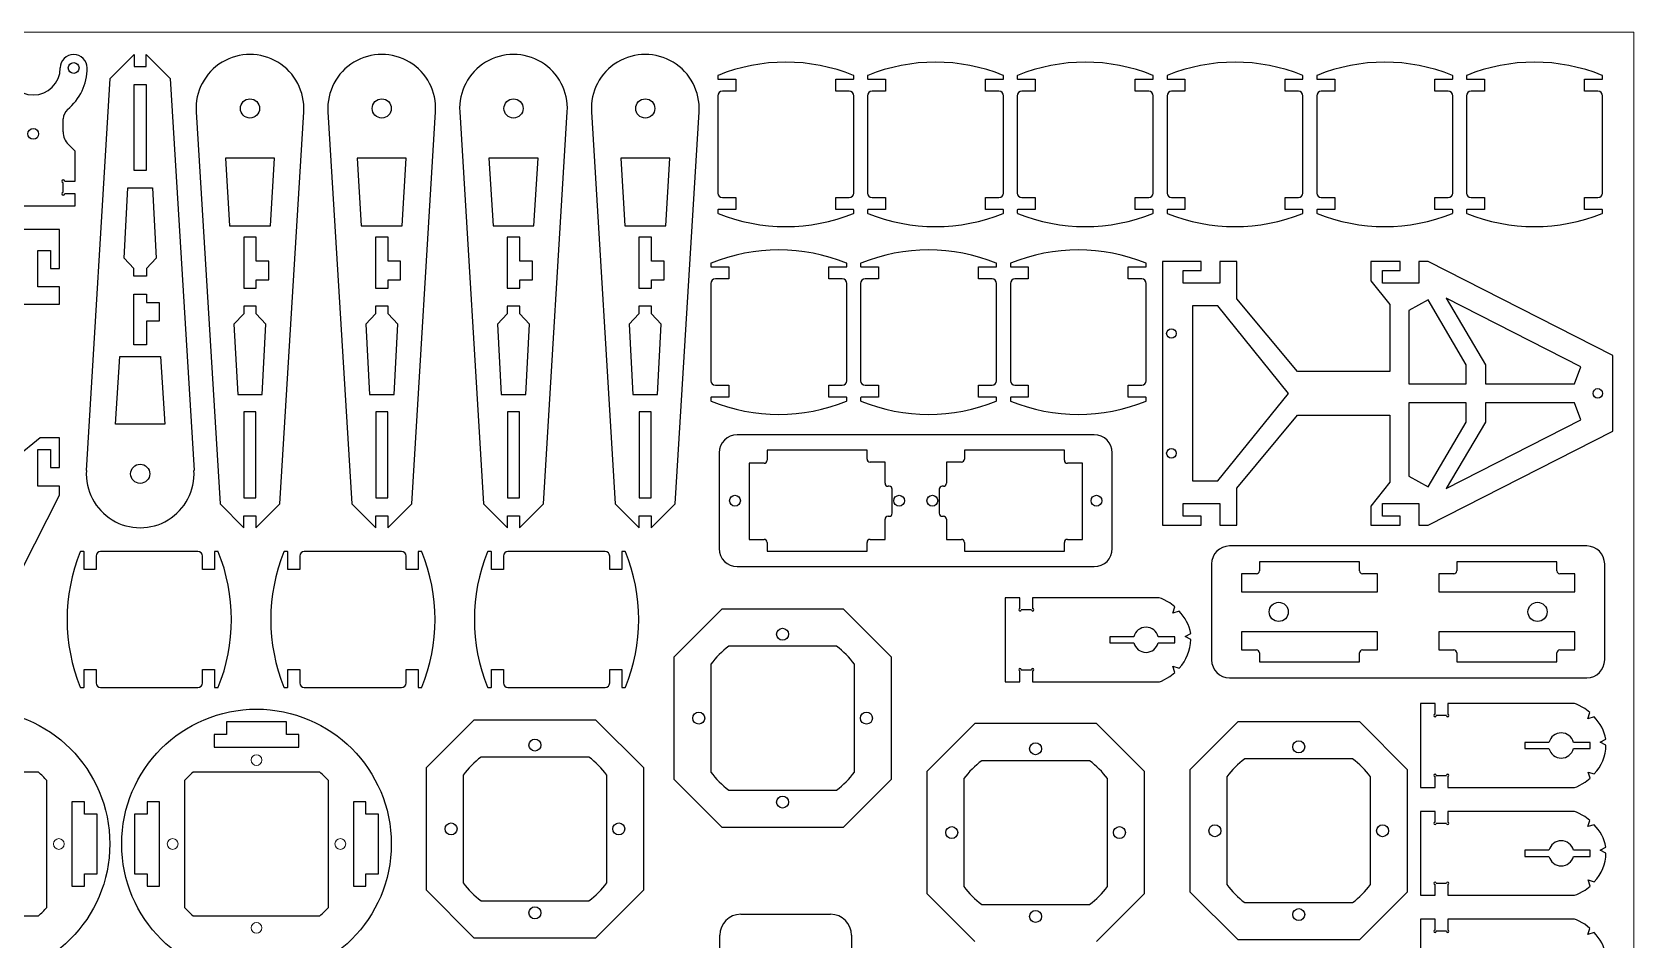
# Model space of a CAD drawing. Header units: millimetres. Extents: x 1579 to 2079, y 30 to 430.
# Drawn here: x 1811.5 to 2079, y 278.8 to 430.3 of the extents above; entities that cross this region are included whole.
import ezdxf

# ---------------------------------------------------------------- set-up
doc = ezdxf.new("R2010")
doc.units = ezdxf.units.MM
doc.layers.get('0').update_dxf_attribs({"lineweight": 18})

msp = doc.modelspace()

# ---------------------------------------------------------------- linework, layer by layer
for q in [(1578.98, 430.33), (2078.98, 30.33)]:
    msp.add_line((2078.98, 430.33), q)
at = {"color": 7, "linetype": 'Continuous', "lineweight": 25}
for p, q in [((1824.58, 422.6), (1828.58, 426.6)), ((1828.58, 426.6), (1828.58, 424.6)), ((1830.58, 426.6), (1834.58, 422.6)), ((1830.58, 424.6), (1830.58, 426.6)), ((1820.6, 357.14), (1824.58, 422.6)), ((1828.58, 424.6), (1830.58, 424.6)), ((1834.58, 422.6), (1838.57, 357.14)), ((1926.02, 423.02), (1926.02, 422.52)), ((1948.72, 422.52), (1948.72, 423.02)), ((1951.02, 423.02), (1951.02, 422.52)), ((1973.72, 422.52), (1973.72, 423.02)), ((1976.02, 423.02), (1976.02, 422.52)), ((1998.72, 422.52), (1998.72, 423.02)), ((2001.02, 423.02), (2001.02, 422.52)), ((2023.72, 422.52), (2023.72, 423.02)), ((2026.02, 423.02), (2026.02, 422.52)), ((2048.72, 422.52), (2048.72, 423.02)), ((2051.02, 423.02), (2051.02, 422.52)), ((2073.72, 422.52), (2073.72, 423.02)), ((1828.58, 407.22), (1828.58, 421.6)), ((1828.58, 421.6), (1830.58, 421.6)), ((1830.58, 421.6), (1830.58, 407.22)), ((1926.09, 422.45), (1929.02, 422.45)), ((1929.02, 420.45), (1926.78, 420.45)), ((1929.02, 422.45), (1929.02, 420.45)), ((1945.72, 422.45), (1948.65, 422.45)), ((1945.72, 420.45), (1945.72, 422.45)), ((1947.96, 420.45), (1945.72, 420.45)), ((1951.09, 422.45), (1954.02, 422.45)), ((1954.02, 420.45), (1951.78, 420.45)), ((1954.02, 422.45), (1954.02, 420.45)), ((1970.72, 422.45), (1973.65, 422.45)), ((1970.72, 420.45), (1970.72, 422.45)), ((1972.96, 420.45), (1970.72, 420.45)), ((1976.09, 422.45), (1979.02, 422.45)), ((1979.02, 420.45), (1976.78, 420.45)), ((1979.02, 422.45), (1979.02, 420.45)), ((1995.72, 422.45), (1998.65, 422.45)), ((1995.72, 420.45), (1995.72, 422.45)), ((1997.96, 420.45), (1995.72, 420.45)), ((2001.09, 422.45), (2004.02, 422.45)), ((2004.02, 420.45), (2001.78, 420.45)), ((2004.02, 422.45), (2004.02, 420.45)), ((2020.72, 422.45), (2023.65, 422.45)), ((2020.72, 420.45), (2020.72, 422.45)), ((2022.96, 420.45), (2020.72, 420.45)), ((2026.09, 422.45), (2029.02, 422.45)), ((2029.02, 420.45), (2026.78, 420.45)), ((2029.02, 422.45), (2029.02, 420.45)), ((2045.72, 422.45), (2048.65, 422.45)), ((2045.72, 420.45), (2045.72, 422.45)), ((2047.96, 420.45), (2045.72, 420.45)), ((2051.09, 422.45), (2054.02, 422.45)), ((2054.02, 420.45), (2051.78, 420.45)), ((2054.02, 422.45), (2054.02, 420.45)), ((2070.72, 422.45), (2073.65, 422.45)), ((2070.72, 420.45), (2070.72, 422.45)), ((2072.96, 420.45), (2070.72, 420.45)), ((1926.02, 419.69), (1926.02, 403.46)), ((1948.72, 403.46), (1948.72, 419.69)), ((1951.02, 419.69), (1951.02, 403.46)), ((1973.72, 403.46), (1973.72, 419.69)), ((1976.02, 419.69), (1976.02, 403.46)), ((1998.72, 403.46), (1998.72, 419.69)), ((2001.02, 419.69), (2001.02, 403.46)), ((2023.72, 403.46), (2023.72, 419.69)), ((2026.02, 419.69), (2026.02, 403.46)), ((2048.72, 403.46), (2048.72, 419.69)), ((2051.02, 419.69), (2051.02, 403.46)), ((2073.72, 403.46), (2073.72, 419.69)), ((1816.73, 413.67), (1816.73, 415.84)), ((1838.93, 417.03), (1842.91, 351.58)), ((1852.91, 351.58), (1856.89, 417.03)), ((1860.93, 417.03), (1864.91, 351.58)), ((1874.91, 351.58), (1878.89, 417.03)), ((1882.93, 417.03), (1886.91, 351.58)), ((1896.91, 351.58), (1900.89, 417.03)), ((1904.93, 417.03), (1908.91, 351.58)), ((1918.91, 351.58), (1922.89, 417.03)), ((1818.73, 410.43), (1817.61, 411.55)), ((1818.73, 405.43), (1818.73, 410.43)), ((1852.01, 409.26), (1843.81, 409.26)), ((1843.81, 409.26), (1844.49, 397.99)), ((1851.33, 397.99), (1852.01, 409.26)), ((1874.01, 409.26), (1865.81, 409.26)), ((1865.81, 409.26), (1866.49, 397.99)), ((1873.33, 397.99), (1874.01, 409.26)), ((1896.01, 409.26), (1887.81, 409.26)), ((1887.81, 409.26), (1888.49, 397.99)), ((1895.33, 397.99), (1896.01, 409.26)), ((1918.01, 409.26), (1909.81, 409.26)), ((1909.81, 409.26), (1910.49, 397.99)), ((1917.33, 397.99), (1918.01, 409.26)), ((1830.58, 407.22), (1828.58, 407.22)), ((1816.73, 403.58), (1816.73, 405.18)), ((1816.98, 405.43), (1818.73, 405.43)), ((1826.91, 392.59), (1827.53, 404.35)), ((1827.53, 404.35), (1831.63, 404.35)), ((1831.63, 404.35), (1832.25, 392.59)), ((1804.73, 401.33), (1818.73, 401.33)), ((1818.73, 403.33), (1816.98, 403.33)), ((1818.73, 401.33), (1818.73, 403.33)), ((1926.78, 402.7), (1929.02, 402.7)), ((1929.02, 402.7), (1929.02, 400.7)), ((1945.72, 402.7), (1947.96, 402.7)), ((1945.72, 400.7), (1945.72, 402.7)), ((1951.78, 402.7), (1954.02, 402.7)), ((1954.02, 402.7), (1954.02, 400.7)), ((1970.72, 402.7), (1972.96, 402.7)), ((1970.72, 400.7), (1970.72, 402.7)), ((1976.78, 402.7), (1979.02, 402.7)), ((1979.02, 402.7), (1979.02, 400.7)), ((1995.72, 402.7), (1997.96, 402.7)), ((1995.72, 400.7), (1995.72, 402.7)), ((2001.78, 402.7), (2004.02, 402.7)), ((2004.02, 402.7), (2004.02, 400.7)), ((2020.72, 402.7), (2022.96, 402.7)), ((2020.72, 400.7), (2020.72, 402.7)), ((2026.78, 402.7), (2029.02, 402.7)), ((2029.02, 402.7), (2029.02, 400.7)), ((2045.72, 402.7), (2047.96, 402.7)), ((2045.72, 400.7), (2045.72, 402.7)), ((2051.78, 402.7), (2054.02, 402.7)), ((2054.02, 402.7), (2054.02, 400.7)), ((2070.72, 402.7), (2072.96, 402.7)), ((2070.72, 400.7), (2070.72, 402.7)), ((1926.02, 400.63), (1926.02, 400.13)), ((1929.02, 400.7), (1926.09, 400.7)), ((1948.65, 400.7), (1945.72, 400.7)), ((1948.72, 400.13), (1948.72, 400.63)), ((1951.02, 400.63), (1951.02, 400.13)), ((1954.02, 400.7), (1951.09, 400.7)), ((1973.65, 400.7), (1970.72, 400.7)), ((1973.72, 400.13), (1973.72, 400.63)), ((1976.02, 400.63), (1976.02, 400.13)), ((1979.02, 400.7), (1976.09, 400.7)), ((1998.65, 400.7), (1995.72, 400.7)), ((1998.72, 400.13), (1998.72, 400.63)), ((2001.02, 400.63), (2001.02, 400.13)), ((2004.02, 400.7), (2001.09, 400.7)), ((2023.65, 400.7), (2020.72, 400.7)), ((2023.72, 400.13), (2023.72, 400.63)), ((2026.02, 400.63), (2026.02, 400.13)), ((2029.02, 400.7), (2026.09, 400.7)), ((2048.65, 400.7), (2045.72, 400.7)), ((2048.72, 400.13), (2048.72, 400.63)), ((2051.02, 400.63), (2051.02, 400.13)), ((2054.02, 400.7), (2051.09, 400.7)), ((2073.65, 400.7), (2070.72, 400.7)), ((2073.72, 400.13), (2073.72, 400.63)), ((1816.09, 397.35), (1772.09, 397.35)), ((1816.09, 390.88), (1816.09, 397.35)), ((1844.49, 397.99), (1851.33, 397.99)), ((1848.96, 396.08), (1846.86, 396.08)), ((1846.86, 396.08), (1846.86, 387.58)), ((1848.96, 392.08), (1848.96, 396.08)), ((1866.49, 397.99), (1873.33, 397.99)), ((1870.96, 396.08), (1868.86, 396.08)), ((1868.86, 396.08), (1868.86, 387.58)), ((1870.96, 392.08), (1870.96, 396.08)), ((1888.49, 397.99), (1895.33, 397.99)), ((1892.96, 396.08), (1890.86, 396.08)), ((1890.86, 396.08), (1890.86, 387.58)), ((1892.96, 392.08), (1892.96, 396.08)), ((1910.49, 397.99), (1917.33, 397.99)), ((1914.96, 396.08), (1912.86, 396.08)), ((1912.86, 396.08), (1912.86, 387.58)), ((1914.96, 392.08), (1914.96, 396.08)), ((1812.49, 393.88), (1814.59, 393.88)), ((1812.49, 387.78), (1812.49, 393.88)), ((1814.59, 393.88), (1814.59, 390.88)), ((1814.59, 390.88), (1816.09, 390.88)), ((1828.53, 390.85), (1826.91, 392.59)), ((1828.53, 389.59), (1828.53, 390.85)), ((1832.25, 392.59), (1830.63, 390.85)), ((1830.63, 390.85), (1830.63, 389.59)), ((1851.06, 392.08), (1848.96, 392.08)), ((1851.06, 388.98), (1851.06, 392.08)), ((1873.06, 392.08), (1870.96, 392.08)), ((1873.06, 388.98), (1873.06, 392.08)), ((1895.06, 392.08), (1892.96, 392.08)), ((1895.06, 388.98), (1895.06, 392.08)), ((1917.06, 392.08), (1914.96, 392.08)), ((1917.06, 388.98), (1917.06, 392.08)), ((1924.86, 391.69), (1924.86, 391.19)), ((1924.93, 391.12), (1927.86, 391.12)), ((1927.86, 391.12), (1927.86, 389.12)), ((1944.56, 391.12), (1947.49, 391.12)), ((1944.56, 389.12), (1944.56, 391.12)), ((1947.56, 391.19), (1947.56, 391.69)), ((1949.86, 391.69), (1949.86, 391.19)), ((1949.93, 391.12), (1952.86, 391.12)), ((1952.86, 391.12), (1952.86, 389.12)), ((1969.56, 391.12), (1972.49, 391.12)), ((1969.56, 389.12), (1969.56, 391.12)), ((1972.56, 391.19), (1972.56, 391.69)), ((1974.86, 391.69), (1974.86, 391.19)), ((1974.93, 391.12), (1977.86, 391.12)), ((1977.86, 391.12), (1977.86, 389.12)), ((1994.56, 391.12), (1997.49, 391.12)), ((1994.56, 389.12), (1994.56, 391.12)), ((1997.56, 391.19), (1997.56, 391.69)), ((2000.26, 392.02), (2000.26, 348.02)), ((2006.74, 392.02), (2000.26, 392.02)), ((2003.74, 390.52), (2006.74, 390.52)), ((2003.74, 388.42), (2003.74, 390.52)), ((2006.74, 390.52), (2006.74, 392.02)), ((2009.84, 392.02), (2009.84, 388.42)), ((2012.7, 392.02), (2009.84, 392.02)), ((2012.7, 385.82), (2012.7, 392.02)), ((2035.03, 392.02), (2035.03, 388.83)), ((2039.97, 392.02), (2035.03, 392.02)), ((2036.97, 390.52), (2039.97, 390.52)), ((2036.97, 388.42), (2036.97, 390.52)), ((2039.97, 390.52), (2039.97, 392.02)), ((2043.07, 392.02), (2043.07, 388.42)), ((2044.6, 392.02), (2043.07, 392.02)), ((2075.44, 376.34), (2044.6, 392.02)), ((1830.63, 389.59), (1828.53, 389.59)), ((1848.96, 387.58), (1848.96, 388.98)), ((1848.96, 388.98), (1851.06, 388.98)), ((1870.96, 387.58), (1870.96, 388.98)), ((1870.96, 388.98), (1873.06, 388.98)), ((1892.96, 387.58), (1892.96, 388.98)), ((1892.96, 388.98), (1895.06, 388.98)), ((1914.96, 387.58), (1914.96, 388.98)), ((1914.96, 388.98), (1917.06, 388.98)), ((1924.86, 388.36), (1924.86, 372.13)), ((1927.86, 389.12), (1925.62, 389.12)), ((1946.8, 389.12), (1944.56, 389.12)), ((1947.56, 372.13), (1947.56, 388.36)), ((1949.86, 388.36), (1949.86, 372.13)), ((1952.86, 389.12), (1950.62, 389.12)), ((1971.8, 389.12), (1969.56, 389.12)), ((1972.56, 372.13), (1972.56, 388.36)), ((1974.86, 388.36), (1974.86, 372.13)), ((1977.86, 389.12), (1975.62, 389.12)), ((1996.8, 389.12), (1994.56, 389.12)), ((1997.56, 372.13), (1997.56, 388.36)), ((2009.84, 388.42), (2003.74, 388.42)), ((2035.03, 388.83), (2038.22, 384.84)), ((2043.07, 388.42), (2036.97, 388.42)), ((1816.09, 387.78), (1812.49, 387.78)), ((1816.09, 384.91), (1816.09, 387.78)), ((1828.53, 378.1), (1828.53, 386.6)), ((1828.53, 386.6), (1830.63, 386.6)), ((1830.63, 386.6), (1830.63, 385.2)), ((1830.63, 385.2), (1832.73, 385.2)), ((1832.73, 385.2), (1832.73, 382.1)), ((1846.86, 387.58), (1848.96, 387.58)), ((1868.86, 387.58), (1870.96, 387.58)), ((1890.86, 387.58), (1892.96, 387.58)), ((1912.86, 387.58), (1914.96, 387.58)), ((2022.8, 373.68), (2012.7, 385.82)), ((2044.6, 385.61), (2041.41, 383.84)), ((2050.98, 374.8), (2044.6, 385.61)), ((2070.12, 374.46), (2047.62, 385.91)), ((2047.62, 385.91), (2054.17, 374.8)), ((1809.89, 384.91), (1816.09, 384.91)), ((1846.86, 383.32), (1845.24, 381.58)), ((1848.96, 384.58), (1846.86, 384.58)), ((1846.86, 384.58), (1846.86, 383.32)), ((1848.96, 383.32), (1848.96, 384.58)), ((1850.58, 381.58), (1848.96, 383.32)), ((1868.86, 383.32), (1867.24, 381.58)), ((1870.96, 384.58), (1868.86, 384.58)), ((1868.86, 384.58), (1868.86, 383.32)), ((1870.96, 383.32), (1870.96, 384.58)), ((1872.58, 381.58), (1870.96, 383.32)), ((1890.86, 383.32), (1889.24, 381.58)), ((1892.96, 384.58), (1890.86, 384.58)), ((1890.86, 384.58), (1890.86, 383.32)), ((1892.96, 383.32), (1892.96, 384.58)), ((1894.58, 381.58), (1892.96, 383.32)), ((1912.86, 383.32), (1911.24, 381.58)), ((1914.96, 384.58), (1912.86, 384.58)), ((1912.86, 384.58), (1912.86, 383.32)), ((1914.96, 383.32), (1914.96, 384.58)), ((1916.58, 381.58), (1914.96, 383.32)), ((2005.26, 384.64), (2005.26, 355.4)), ((2009.51, 384.64), (2005.26, 384.64)), ((2021.28, 370.02), (2009.51, 384.64)), ((2038.22, 384.84), (2038.22, 373.68)), ((2041.41, 383.84), (2041.41, 371.61)), ((1830.63, 382.1), (1830.63, 378.1)), ((1832.73, 382.1), (1830.63, 382.1)), ((1845.24, 381.58), (1845.86, 369.82)), ((1849.96, 369.82), (1850.58, 381.58)), ((1867.24, 381.58), (1867.86, 369.82)), ((1871.96, 369.82), (1872.58, 381.58)), ((1889.24, 381.58), (1889.86, 369.82)), ((1893.96, 369.82), (1894.58, 381.58)), ((1911.24, 381.58), (1911.86, 369.82)), ((1915.96, 369.82), (1916.58, 381.58)), ((1830.63, 378.1), (1828.53, 378.1)), ((1825.48, 364.91), (1826.16, 376.18)), ((1826.16, 376.18), (1833, 376.18)), ((1833, 376.18), (1833.68, 364.91)), ((2050.98, 371.61), (2050.98, 374.8)), ((2054.17, 374.8), (2054.17, 371.61)), ((2069.06, 371.61), (2070.12, 374.46)), ((2075.44, 363.7), (2075.44, 376.34)), ((2038.22, 373.68), (2022.8, 373.68)), ((1845.86, 369.82), (1849.96, 369.82)), ((1867.86, 369.82), (1871.96, 369.82)), ((1889.86, 369.82), (1893.96, 369.82)), ((1911.86, 369.82), (1915.96, 369.82)), ((1924.86, 369.3), (1924.86, 368.8)), ((1927.86, 369.37), (1924.93, 369.37)), ((1925.62, 371.37), (1927.86, 371.37)), ((1927.86, 371.37), (1927.86, 369.37)), ((1944.56, 371.37), (1946.8, 371.37)), ((1944.56, 369.37), (1944.56, 371.37)), ((1947.49, 369.37), (1944.56, 369.37)), ((1947.56, 368.8), (1947.56, 369.3)), ((1949.86, 369.3), (1949.86, 368.8)), ((1952.86, 369.37), (1949.93, 369.37)), ((1950.62, 371.37), (1952.86, 371.37)), ((1952.86, 371.37), (1952.86, 369.37)), ((1969.56, 371.37), (1971.8, 371.37)), ((1969.56, 369.37), (1969.56, 371.37)), ((1972.49, 369.37), (1969.56, 369.37)), ((1972.56, 368.8), (1972.56, 369.3)), ((1974.86, 369.3), (1974.86, 368.8)), ((1977.86, 369.37), (1974.93, 369.37)), ((1975.62, 371.37), (1977.86, 371.37)), ((1977.86, 371.37), (1977.86, 369.37)), ((1994.56, 371.37), (1996.8, 371.37)), ((1994.56, 369.37), (1994.56, 371.37)), ((1997.49, 369.37), (1994.56, 369.37)), ((1997.56, 368.8), (1997.56, 369.3)), ((2009.51, 355.4), (2021.28, 370.02)), ((2041.41, 371.61), (2050.98, 371.61)), ((2054.17, 371.61), (2069.06, 371.61)), ((1846.91, 366.95), (1846.91, 352.58)), ((1848.91, 366.95), (1846.91, 366.95)), ((1848.91, 352.58), (1848.91, 366.95)), ((1868.91, 366.95), (1868.91, 352.58)), ((1870.91, 366.95), (1868.91, 366.95)), ((1870.91, 352.58), (1870.91, 366.95)), ((1890.91, 366.95), (1890.91, 352.58)), ((1892.91, 366.95), (1890.91, 366.95)), ((1892.91, 352.58), (1892.91, 366.95)), ((1912.91, 366.95), (1912.91, 352.58)), ((1914.91, 366.95), (1912.91, 366.95)), ((1914.91, 352.58), (1914.91, 366.95)), ((2050.98, 368.42), (2041.41, 368.42)), ((2041.41, 368.42), (2041.41, 356.2)), ((2050.98, 365.23), (2050.98, 368.42)), ((2069.06, 368.42), (2054.17, 368.42)), ((2054.17, 368.42), (2054.17, 365.23)), ((2070.12, 365.58), (2069.06, 368.42)), ((1833.68, 364.91), (1825.48, 364.91)), ((2012.7, 354.22), (2022.8, 366.36)), ((2022.8, 366.36), (2038.22, 366.36)), ((2038.22, 366.36), (2038.22, 355.2)), ((2044.6, 354.42), (2050.98, 365.23)), ((2047.62, 354.13), (2070.12, 365.58)), ((2054.17, 365.23), (2047.62, 354.13)), ((1812.9, 362.58), (1808.91, 359.39)), ((1816.09, 362.58), (1812.9, 362.58)), ((1816.09, 357.64), (1816.09, 362.58)), ((1988.88, 363.11), (1929.25, 363.11)), ((2044.6, 348.02), (2075.44, 363.7)), ((1812.49, 360.64), (1814.59, 360.64)), ((1812.49, 354.54), (1812.49, 360.64)), ((1814.59, 360.64), (1814.59, 357.64)), ((1926.25, 360.11), (1926.25, 344.11)), ((1950.94, 360.56), (1934.24, 360.56)), ((1934.24, 360.56), (1934.24, 358.86)), ((1950.94, 359.06), (1950.94, 360.56)), ((1953.94, 358.56), (1951.44, 358.56)), ((1953.94, 355.01), (1953.94, 358.56)), ((1966.69, 358.56), (1964.19, 358.56)), ((1964.19, 358.56), (1964.19, 355.01)), ((1983.89, 360.56), (1967.19, 360.56)), ((1967.19, 360.56), (1967.19, 359.06)), ((1983.89, 358.86), (1983.89, 360.56)), ((1991.88, 344.11), (1991.88, 360.11)), ((1814.59, 357.64), (1816.09, 357.64)), ((1933.74, 358.36), (1931.24, 358.36)), ((1931.24, 358.36), (1931.24, 345.66)), ((1986.89, 358.36), (1984.39, 358.36)), ((1986.89, 345.66), (1986.89, 358.36)), ((2041.41, 356.2), (2044.6, 354.42)), ((1816.09, 354.54), (1812.49, 354.54)), ((1816.09, 353.01), (1816.09, 354.54)), ((1954.64, 354.51), (1954.44, 354.51)), ((1955.14, 350.01), (1955.14, 354.01)), ((1962.99, 354.01), (1962.99, 350.01)), ((1963.69, 354.51), (1963.49, 354.51)), ((2005.26, 355.4), (2009.51, 355.4)), ((2012.7, 348.02), (2012.7, 354.22)), ((2038.22, 355.2), (2035.03, 351.21)), ((1800.41, 322.17), (1816.09, 353.01)), ((1842.91, 351.58), (1846.91, 347.58)), ((1846.91, 352.58), (1848.91, 352.58)), ((1848.91, 347.58), (1852.91, 351.58)), ((1864.91, 351.58), (1868.91, 347.58)), ((1868.91, 352.58), (1870.91, 352.58)), ((1870.91, 347.58), (1874.91, 351.58)), ((1886.91, 351.58), (1890.91, 347.58)), ((1890.91, 352.58), (1892.91, 352.58)), ((1892.91, 347.58), (1896.91, 351.58)), ((1908.91, 351.58), (1912.91, 347.58)), ((1912.91, 352.58), (1914.91, 352.58)), ((1914.91, 347.58), (1918.91, 351.58)), ((2003.74, 351.62), (2009.84, 351.62)), ((2003.74, 349.52), (2003.74, 351.62)), ((2009.84, 351.62), (2009.84, 348.02)), ((2035.03, 351.21), (2035.03, 348.02)), ((2036.97, 351.62), (2043.07, 351.62)), ((2036.97, 349.52), (2036.97, 351.62)), ((2043.07, 351.62), (2043.07, 348.02)), ((1846.91, 347.58), (1846.91, 349.58)), ((1846.91, 349.58), (1848.91, 349.58)), ((1848.91, 349.58), (1848.91, 347.58)), ((1868.91, 347.58), (1868.91, 349.58)), ((1868.91, 349.58), (1870.91, 349.58)), ((1870.91, 349.58), (1870.91, 347.58)), ((1890.91, 347.58), (1890.91, 349.58)), ((1890.91, 349.58), (1892.91, 349.58)), ((1892.91, 349.58), (1892.91, 347.58)), ((1912.91, 347.58), (1912.91, 349.58)), ((1912.91, 349.58), (1914.91, 349.58)), ((1914.91, 349.58), (1914.91, 347.58)), ((1953.94, 345.66), (1953.94, 349.01)), ((1954.44, 349.51), (1954.64, 349.51)), ((1963.49, 349.51), (1963.69, 349.51)), ((1964.19, 349.01), (1964.19, 345.66)), ((2000.26, 348.02), (2006.74, 348.02)), ((2006.74, 349.52), (2003.74, 349.52)), ((2006.74, 348.02), (2006.74, 349.52)), ((2009.84, 348.02), (2012.7, 348.02)), ((2035.03, 348.02), (2039.97, 348.02)), ((2039.97, 349.52), (2036.97, 349.52)), ((2039.97, 348.02), (2039.97, 349.52)), ((2043.07, 348.02), (2044.6, 348.02)), ((1931.24, 345.66), (1933.74, 345.66)), ((1934.24, 345.16), (1934.24, 343.66)), ((1950.94, 343.66), (1950.94, 345.16)), ((1951.44, 345.66), (1953.94, 345.66)), ((1964.19, 345.66), (1966.69, 345.66)), ((1967.19, 345.16), (1967.19, 343.66)), ((1983.89, 343.66), (1983.89, 345.16)), ((1984.39, 345.66), (1986.89, 345.66)), ((1820.15, 343.63), (1819.65, 343.63)), ((1820.22, 340.63), (1820.22, 343.56)), ((1822.22, 342.87), (1822.22, 340.63)), ((1839.21, 343.63), (1822.98, 343.63)), ((1839.97, 340.63), (1839.97, 342.87)), ((1841.97, 343.56), (1841.97, 340.63)), ((1842.54, 343.63), (1842.04, 343.63)), ((1854.15, 343.63), (1853.65, 343.63)), ((1854.22, 340.63), (1854.22, 343.56)), ((1856.22, 342.87), (1856.22, 340.63)), ((1873.21, 343.63), (1856.98, 343.63)), ((1873.97, 340.63), (1873.97, 342.87)), ((1875.97, 343.56), (1875.97, 340.63)), ((1876.54, 343.63), (1876.04, 343.63)), ((1888.15, 343.63), (1887.65, 343.63)), ((1888.22, 340.63), (1888.22, 343.56)), ((1890.22, 342.87), (1890.22, 340.63)), ((1907.21, 343.63), (1890.98, 343.63)), ((1907.97, 340.63), (1907.97, 342.87)), ((1909.97, 343.56), (1909.97, 340.63)), ((1910.54, 343.63), (1910.04, 343.63)), ((1934.24, 343.66), (1950.94, 343.66)), ((1967.19, 343.66), (1983.89, 343.66)), ((2071.09, 344.55), (2011.46, 344.55)), ((1822.22, 340.63), (1820.22, 340.63)), ((1841.97, 340.63), (1839.97, 340.63)), ((1856.22, 340.63), (1854.22, 340.63)), ((1875.97, 340.63), (1873.97, 340.63)), ((1890.22, 340.63), (1888.22, 340.63)), ((1909.97, 340.63), (1907.97, 340.63)), ((1929.25, 341.11), (1988.88, 341.11)), ((2008.46, 341.55), (2008.46, 325.55)), ((2015.95, 339.9), (2013.45, 339.9)), ((2013.45, 339.9), (2013.45, 336.9)), ((2033.15, 341.9), (2016.45, 341.9)), ((2016.45, 341.9), (2016.45, 340.4)), ((2033.15, 340.4), (2033.15, 341.9)), ((2036.15, 339.9), (2033.65, 339.9)), ((2036.15, 336.9), (2036.15, 339.9)), ((2048.9, 339.9), (2046.4, 339.9)), ((2046.4, 339.9), (2046.4, 336.9)), ((2066.1, 341.9), (2049.4, 341.9)), ((2049.4, 341.9), (2049.4, 340.4)), ((2066.1, 340.4), (2066.1, 341.9)), ((2069.1, 339.9), (2066.6, 339.9)), ((2069.1, 336.9), (2069.1, 339.9)), ((2074.09, 325.55), (2074.09, 341.55)), ((1974.02, 335.9), (1974.02, 321.9)), ((1976.47, 335.9), (1974.02, 335.9)), ((1976.47, 334.1), (1976.47, 335.9)), ((1978.57, 335.9), (1978.57, 334.1)), ((1999.73, 335.9), (1978.57, 335.9)), ((2000.09, 335.8), (1999.73, 335.9)), ((2001.48, 335.06), (2000.09, 335.8)), ((2002.31, 334.38), (2001.48, 335.06)), ((2001.99, 333.35), (2002.31, 334.38)), ((2013.45, 336.9), (2036.15, 336.9)), ((2046.4, 336.9), (2069.1, 336.9)), ((1926.67, 334), (1918.67, 326)), ((1947.02, 334), (1926.67, 334)), ((1955.02, 326), (1947.02, 334)), ((1978.37, 333.9), (1976.67, 333.9)), ((2003.02, 333.68), (2001.99, 333.35)), ((1991.45, 329.41), (1991.45, 328.4)), ((1995.48, 329.41), (1991.45, 329.41)), ((2002.34, 329.41), (1999.56, 329.41)), ((2002.34, 328.4), (2002.34, 329.41)), ((2004.05, 329.44), (2005, 329.94)), ((2005.01, 328.94), (2004.05, 329.44)), ((2036.15, 330.2), (2013.45, 330.2)), ((2013.45, 330.2), (2013.45, 327.2)), ((2036.15, 327.2), (2036.15, 330.2)), ((2069.1, 330.2), (2046.4, 330.2)), ((2046.4, 330.2), (2046.4, 327.2)), ((2069.1, 327.2), (2069.1, 330.2)), ((1945.84, 327.82), (1927.84, 327.82)), ((1991.45, 328.4), (1995.48, 328.4)), ((1999.56, 328.4), (2002.34, 328.4)), ((2013.45, 327.2), (2015.95, 327.2)), ((2016.45, 326.7), (2016.45, 325.2)), ((2033.15, 325.2), (2033.15, 326.7)), ((2033.65, 327.2), (2036.15, 327.2)), ((2046.4, 327.2), (2048.9, 327.2)), ((2049.4, 326.7), (2049.4, 325.2)), ((2066.1, 325.2), (2066.1, 326.7)), ((2066.6, 327.2), (2069.1, 327.2)), ((1820.22, 323.93), (1822.22, 323.93)), ((1820.22, 321), (1820.22, 323.93)), ((1822.22, 323.93), (1822.22, 321.69)), ((1839.97, 321.69), (1839.97, 323.93)), ((1839.97, 323.93), (1841.97, 323.93)), ((1841.97, 323.93), (1841.97, 321)), ((1854.22, 323.93), (1856.22, 323.93)), ((1854.22, 321), (1854.22, 323.93)), ((1856.22, 323.93), (1856.22, 321.69)), ((1873.97, 321.69), (1873.97, 323.93)), ((1873.97, 323.93), (1875.97, 323.93)), ((1875.97, 323.93), (1875.97, 321)), ((1888.22, 323.93), (1890.22, 323.93)), ((1888.22, 321), (1888.22, 323.93)), ((1890.22, 323.93), (1890.22, 321.69)), ((1907.97, 321.69), (1907.97, 323.93)), ((1907.97, 323.93), (1909.97, 323.93)), ((1909.97, 323.93), (1909.97, 321)), ((1918.67, 326), (1918.67, 305.65)), ((1924.84, 324.82), (1924.84, 306.82)), ((1948.84, 306.82), (1948.84, 324.82)), ((1955.02, 305.65), (1955.02, 326)), ((1976.47, 321.9), (1976.47, 323.7)), ((1976.67, 323.9), (1978.37, 323.9)), ((1978.57, 323.7), (1978.57, 321.9)), ((2002.01, 324.47), (2003.04, 324.15)), ((2002.34, 323.44), (2002.01, 324.47)), ((2016.45, 325.2), (2033.15, 325.2)), ((2049.4, 325.2), (2066.1, 325.2)), ((1974.02, 321.9), (1976.47, 321.9)), ((1978.57, 321.9), (1999.76, 321.9)), ((1999.76, 321.9), (2000.12, 322.01)), ((2000.12, 322.01), (2001.51, 322.76)), ((2001.51, 322.76), (2002.34, 323.44)), ((2011.46, 322.55), (2071.09, 322.55)), ((1819.65, 320.93), (1820.15, 320.93)), ((1822.98, 320.93), (1839.21, 320.93)), ((1842.04, 320.93), (1842.54, 320.93)), ((1853.65, 320.93), (1854.15, 320.93)), ((1856.98, 320.93), (1873.21, 320.93)), ((1876.04, 320.93), (1876.54, 320.93)), ((1887.65, 320.93), (1888.15, 320.93)), ((1890.98, 320.93), (1907.21, 320.93)), ((1910.04, 320.93), (1910.54, 320.93)), ((2043.33, 318.26), (2043.33, 304.26)), ((2045.78, 318.26), (2043.33, 318.26)), ((2045.78, 316.46), (2045.78, 318.26)), ((2047.68, 316.26), (2045.98, 316.26)), ((2047.88, 318.26), (2047.88, 316.46)), ((2069.04, 318.26), (2047.88, 318.26)), ((2069.4, 318.15), (2069.04, 318.26)), ((2070.79, 317.41), (2069.4, 318.15)), ((2071.62, 316.74), (2070.79, 317.41)), ((2071.3, 315.71), (2071.62, 316.74)), ((2072.32, 316.03), (2071.3, 315.71)), ((1844, 313.09), (1841.95, 313.09)), ((1841.95, 313.09), (1841.95, 310.99)), ((1854, 315.19), (1844, 315.19)), ((1844, 315.19), (1844, 313.09)), ((1854, 313.09), (1854, 315.19)), ((1856.05, 313.09), (1854, 313.09)), ((1856.05, 310.99), (1856.05, 313.09)), ((1885.31, 315.51), (1877.31, 307.51)), ((1905.66, 315.51), (1885.31, 315.51)), ((1913.66, 307.51), (1905.66, 315.51)), ((1968.91, 314.9), (1960.91, 306.9)), ((1989.26, 314.9), (1968.91, 314.9)), ((1997.26, 306.9), (1989.26, 314.9)), ((2012.84, 315.2), (2004.84, 307.2)), ((2033.19, 315.2), (2012.84, 315.2)), ((2041.19, 307.2), (2033.19, 315.2)), ((1841.95, 310.99), (1856.05, 310.99)), ((2060.76, 311.77), (2060.76, 310.75)), ((2064.79, 311.77), (2060.76, 311.77)), ((2060.76, 310.75), (2064.79, 310.75)), ((2071.64, 311.77), (2068.87, 311.77)), ((2068.87, 310.75), (2071.64, 310.75)), ((2071.64, 310.75), (2071.64, 311.77)), ((2073.36, 311.79), (2074.31, 312.3)), ((2074.31, 311.29), (2073.36, 311.79)), ((1904.49, 309.33), (1886.49, 309.33)), ((1988.08, 308.72), (1970.08, 308.72)), ((2032.01, 309.03), (2014.01, 309.03)), ((1812.59, 306.82), (1791.42, 306.82)), ((1814, 284.24), (1814, 305.4)), ((1837, 305.4), (1837, 284.24)), ((1859.59, 306.82), (1838.42, 306.82)), ((1861, 284.24), (1861, 305.4)), ((1877.31, 307.51), (1877.31, 287.16)), ((1883.49, 306.33), (1883.49, 288.33)), ((1907.49, 288.33), (1907.49, 306.33)), ((1913.66, 287.16), (1913.66, 307.51)), ((1918.67, 305.65), (1926.67, 297.65)), ((1947.02, 297.65), (1955.02, 305.65)), ((1960.91, 306.9), (1960.91, 286.55)), ((1967.08, 305.72), (1967.08, 287.72)), ((1991.08, 287.72), (1991.08, 305.72)), ((1997.26, 286.55), (1997.26, 306.9)), ((2004.84, 307.2), (2004.84, 286.85)), ((2011.01, 306.03), (2011.01, 288.03)), ((2035.01, 288.03), (2035.01, 306.03)), ((2041.19, 286.85), (2041.19, 307.2)), ((2045.78, 304.26), (2045.78, 306.06)), ((2045.98, 306.26), (2047.68, 306.26)), ((2047.88, 306.06), (2047.88, 304.26)), ((2069.43, 304.37), (2070.81, 305.12)), ((2070.81, 305.12), (2071.64, 305.8)), ((2071.32, 306.82), (2072.34, 306.5)), ((2071.64, 305.8), (2071.32, 306.82)), ((1927.84, 303.82), (1945.84, 303.82)), ((2043.33, 304.26), (2045.78, 304.26)), ((2047.88, 304.26), (2069.07, 304.26)), ((2069.07, 304.26), (2069.43, 304.37)), ((1820.28, 301.87), (1818.18, 301.87)), ((1818.18, 301.87), (1818.18, 287.77)), ((1820.28, 299.82), (1820.28, 301.87)), ((1822.38, 299.82), (1820.28, 299.82)), ((1822.38, 289.82), (1822.38, 299.82)), ((1828.63, 299.82), (1828.63, 289.82)), ((1830.73, 299.82), (1828.63, 299.82)), ((1832.83, 301.87), (1830.73, 301.87)), ((1830.73, 301.87), (1830.73, 299.82)), ((1832.83, 287.77), (1832.83, 301.87)), ((1867.28, 301.87), (1865.18, 301.87)), ((1865.18, 301.87), (1865.18, 287.77)), ((1867.28, 299.82), (1867.28, 301.87)), ((1869.38, 299.82), (1867.28, 299.82)), ((1869.38, 289.82), (1869.38, 299.82)), ((2043.33, 300.26), (2043.33, 286.26)), ((2045.78, 300.26), (2043.33, 300.26)), ((2045.78, 298.46), (2045.78, 300.26)), ((2047.88, 300.26), (2047.88, 298.46)), ((2069.04, 300.26), (2047.88, 300.26)), ((2069.4, 300.15), (2069.04, 300.26)), ((2070.79, 299.41), (2069.4, 300.15)), ((1926.67, 297.65), (1947.02, 297.65)), ((2047.68, 298.26), (2045.98, 298.26)), ((2071.62, 298.74), (2070.79, 299.41)), ((2071.3, 297.71), (2071.62, 298.74)), ((2072.32, 298.03), (2071.3, 297.71)), ((2073.36, 293.79), (2074.31, 294.3)), ((2060.76, 293.77), (2060.76, 292.75)), ((2064.79, 293.77), (2060.76, 293.77)), ((2060.76, 292.75), (2064.79, 292.75)), ((2071.64, 293.77), (2068.87, 293.77)), ((2068.87, 292.75), (2071.64, 292.75)), ((2071.64, 292.75), (2071.64, 293.77)), ((2074.31, 293.29), (2073.36, 293.79)), ((1820.28, 287.77), (1820.28, 289.82)), ((1820.28, 289.82), (1822.38, 289.82)), ((1828.63, 289.82), (1830.73, 289.82)), ((1830.73, 289.82), (1830.73, 287.77)), ((1867.28, 287.77), (1867.28, 289.82)), ((1867.28, 289.82), (1869.38, 289.82)), ((1818.18, 287.77), (1820.28, 287.77)), ((1830.73, 287.77), (1832.83, 287.77)), ((1865.18, 287.77), (1867.28, 287.77)), ((1877.31, 287.16), (1885.31, 279.16)), ((1905.66, 279.16), (1913.66, 287.16)), ((1960.91, 286.55), (1968.91, 278.55)), ((1989.26, 278.55), (1997.26, 286.55)), ((2004.84, 286.85), (2012.84, 278.85)), ((2033.19, 278.85), (2041.19, 286.85)), ((2043.33, 286.26), (2045.78, 286.26)), ((2045.78, 286.26), (2045.78, 288.06)), ((2045.98, 288.26), (2047.68, 288.26)), ((2047.88, 288.06), (2047.88, 286.26)), ((2047.88, 286.26), (2069.07, 286.26)), ((2069.07, 286.26), (2069.43, 286.37)), ((2069.43, 286.37), (2070.81, 287.12)), ((2070.81, 287.12), (2071.64, 287.8)), ((2071.32, 288.82), (2072.34, 288.5)), ((2071.64, 287.8), (2071.32, 288.82)), ((1886.49, 285.33), (1904.49, 285.33)), ((1970.08, 284.72), (1988.08, 284.72)), ((2014.01, 285.03), (2032.01, 285.03)), ((1791.42, 282.82), (1812.59, 282.82)), ((1838.42, 282.82), (1859.59, 282.82)), ((1929.85, 283.08), (1944.85, 283.08)), ((2043.33, 282.26), (2043.33, 268.26)), ((2045.78, 282.26), (2043.33, 282.26)), ((2045.78, 280.46), (2045.78, 282.26)), ((2047.88, 282.26), (2047.88, 280.46)), ((2069.04, 282.26), (2047.88, 282.26)), ((2069.4, 282.15), (2069.04, 282.26)), ((2070.79, 281.41), (2069.4, 282.15)), ((2071.62, 280.74), (2070.79, 281.41)), ((1885.31, 279.16), (1905.66, 279.16)), ((1926.35, 248.31), (1926.35, 279.58)), ((1948.35, 279.58), (1948.35, 248.11)), ((2012.84, 278.85), (2033.19, 278.85)), ((2047.68, 280.26), (2045.98, 280.26)), ((2071.3, 279.71), (2071.62, 280.74)), ((2072.32, 280.03), (2071.3, 279.71))]:
    msp.add_line(p, q, dxfattribs=at)
for centre, radius in [((1818.48, 424.33), 0.9), ((1847.91, 417.58), 1.6), ((1869.91, 417.58), 1.6), ((1891.91, 417.58), 1.6), ((1913.91, 417.58), 1.6), ((1811.73, 413.33), 0.9), ((2001.76, 380.02), 0.8), ((2072.94, 370.02), 0.8), ((2001.76, 360.02), 0.8), ((1829.58, 356.6), 1.6), ((1928.89, 352.11), 0.9), ((1956.29, 352.11), 0.9), ((1961.84, 352.11), 0.9), ((1989.24, 352.11), 0.9), ((2019.67, 333.55), 1.6), ((2062.88, 333.55), 1.6), ((1936.84, 329.82), 1), ((1802, 294.82), 22.5), ((1849, 294.82), 22.5), ((1922.84, 315.82), 1), ((1950.84, 315.82), 1), ((1895.49, 311.33), 1), ((1979.08, 310.72), 1), ((2023.01, 311.03), 1), ((1936.84, 301.82), 1), ((1881.49, 297.33), 1), ((1909.49, 297.33), 1), ((1965.08, 296.72), 1), ((1993.08, 296.72), 1), ((2009.01, 297.03), 1), ((2037.01, 297.03), 1), ((1895.49, 283.33), 1), ((1979.08, 282.72), 1), ((2023.01, 283.03), 1)]:
    msp.add_circle(centre, radius, dxfattribs=at)
for centre in [(1849, 308.82), (1816, 294.82), (1835, 294.82), (1863, 294.82), (1849, 280.82)]:
    msp.add_circle(centre, 0.9)
for centre, radius, start, end in [((1818.48, 424.33), 2.25, 0, 180), ((1847.91, 417.58), 9, 356.5174, 183.4826), ((1869.91, 417.58), 9, 356.5174, 183.4826), ((1891.91, 417.58), 9, 356.5174, 183.4826), ((1913.91, 417.58), 9, 356.5174, 183.4826), ((1937.37, 395.3), 30, 67.8595, 112.1405), ((1962.37, 395.3), 30, 67.8595, 112.1405), ((1987.37, 395.3), 30, 67.8595, 112.1405), ((2012.37, 395.3), 30, 67.8595, 112.1405), ((2037.37, 395.3), 30, 67.8595, 112.1405), ((2062.37, 395.3), 30, 67.8595, 112.1405), ((1811.73, 424.33), 4.5, 180, 0), ((1811.73, 424.33), 9, 309.5212, 0), ((1926.09, 423.02), 0.07, 112.1405, 180), ((1948.65, 423.02), 0.07, 360, 67.8595), ((1951.09, 423.02), 0.07, 112.1405, 180), ((1973.65, 423.02), 0.07, 0, 67.8595), ((1976.09, 423.02), 0.07, 112.1405, 180), ((1998.65, 423.02), 0.07, 0, 67.8595), ((2001.09, 423.02), 0.07, 112.1405, 180), ((2023.65, 423.02), 0.07, 0, 67.8595), ((2026.09, 423.02), 0.07, 112.1405, 180), ((2048.65, 423.02), 0.07, 0, 67.8595), ((2051.09, 423.02), 0.07, 112.1405, 180), ((2073.65, 423.02), 0.07, 0, 67.8595), ((1926.09, 422.52), 0.07, 180, 270), ((1926.78, 419.69), 0.758, 90, 180), ((1947.96, 419.69), 0.758, 0, 90), ((1948.65, 422.52), 0.07, 270, 360), ((1951.09, 422.52), 0.07, 180, 270), ((1951.78, 419.69), 0.758, 90, 180), ((1972.96, 419.69), 0.758, 0, 90), ((1973.65, 422.52), 0.07, 270, 360), ((1976.09, 422.52), 0.07, 180, 270), ((1976.78, 419.69), 0.758, 90, 180), ((1997.96, 419.69), 0.758, 360, 90), ((1998.65, 422.52), 0.07, 270, 0), ((2001.09, 422.52), 0.07, 180, 270), ((2001.78, 419.69), 0.758, 90, 180), ((2022.96, 419.69), 0.758, 0, 90), ((2023.65, 422.52), 0.07, 270, 360), ((2026.09, 422.52), 0.07, 180, 270), ((2026.78, 419.69), 0.758, 90, 180), ((2047.96, 419.69), 0.758, 0, 90), ((2048.65, 422.52), 0.07, 270, 360), ((2051.09, 422.52), 0.07, 180, 270), ((2051.78, 419.69), 0.758, 90, 180), ((2072.96, 419.69), 0.758, 0, 90), ((2073.65, 422.52), 0.07, 270, 0), ((1818.73, 415.84), 2, 129.5212, 180), ((1819.73, 413.67), 3, 180, 225), ((1816.73, 405.43), 0.25, 0, 270), ((1816.73, 403.33), 0.25, 90, 0), ((1926.78, 403.46), 0.758, 180, 270), ((1947.96, 403.46), 0.758, 270, 0), ((1951.78, 403.46), 0.758, 180, 270), ((1972.96, 403.46), 0.758, 270, 0), ((1976.78, 403.46), 0.758, 180, 270), ((1997.96, 403.46), 0.758, 270, 360), ((2001.78, 403.46), 0.758, 180, 270), ((2022.96, 403.46), 0.758, 270, 360), ((2026.78, 403.46), 0.758, 180, 270), ((2047.96, 403.46), 0.758, 270, 360), ((2051.78, 403.46), 0.758, 180, 270), ((2072.96, 403.46), 0.758, 270, 0), ((1926.09, 400.63), 0.07, 90, 180), ((1926.09, 400.13), 0.07, 180, 247.8595), ((1937.37, 427.85), 30, 247.8595, 292.1405), ((1948.65, 400.63), 0.07, 360, 90), ((1948.65, 400.13), 0.07, 292.1405, 0), ((1951.09, 400.63), 0.07, 90, 180), ((1951.09, 400.13), 0.07, 180, 247.8595), ((1962.37, 427.85), 30, 247.8595, 292.1405), ((1973.65, 400.63), 0.07, 360, 90), ((1973.65, 400.13), 0.07, 292.1405, 0), ((1976.09, 400.63), 0.07, 90, 180), ((1976.09, 400.13), 0.07, 180, 247.8595), ((1987.37, 427.85), 30, 247.8595, 292.1405), ((1998.65, 400.63), 0.07, 0, 90), ((1998.65, 400.13), 0.07, 292.1405, 360), ((2001.09, 400.63), 0.07, 90, 180), ((2001.09, 400.13), 0.07, 180, 247.8595), ((2012.37, 427.85), 30, 247.8595, 292.1405), ((2023.65, 400.63), 0.07, 0, 90), ((2023.65, 400.13), 0.07, 292.1405, 0), ((2026.09, 400.63), 0.07, 90, 180), ((2026.09, 400.13), 0.07, 180, 247.8595), ((2037.37, 427.85), 30, 247.8595, 292.1405), ((2048.65, 400.63), 0.07, 0, 90), ((2048.65, 400.13), 0.07, 292.1405, 0), ((2051.09, 400.63), 0.07, 90, 180), ((2051.09, 400.13), 0.07, 180, 247.8595), ((2062.37, 427.85), 30, 247.8595, 292.1405), ((2073.65, 400.63), 0.07, 0, 90), ((2073.65, 400.13), 0.07, 292.1405, 0), ((1936.21, 363.97), 30, 67.8595, 112.1405), ((1961.21, 363.97), 30, 67.8595, 112.1405), ((1986.21, 363.97), 30, 67.8595, 112.1405), ((1924.93, 391.69), 0.07, 112.1405, 180), ((1924.93, 391.19), 0.07, 180, 270), ((1947.49, 391.19), 0.07, 270, 0), ((1947.49, 391.69), 0.07, 0, 67.8595), ((1949.93, 391.69), 0.07, 112.1405, 180), ((1949.93, 391.19), 0.07, 180, 270), ((1972.49, 391.19), 0.07, 270, 0), ((1972.49, 391.69), 0.07, 360, 67.8595), ((1974.93, 391.69), 0.07, 112.1405, 180), ((1974.93, 391.19), 0.07, 180, 270), ((1997.49, 391.19), 0.07, 270, 360), ((1997.49, 391.69), 0.07, 0, 67.8595), ((1925.62, 388.36), 0.758, 90, 180), ((1946.8, 388.36), 0.758, 0, 90), ((1950.62, 388.36), 0.758, 90, 180), ((1971.8, 388.36), 0.758, 0, 90), ((1975.62, 388.36), 0.758, 90, 180), ((1996.8, 388.36), 0.758, 0, 90), ((1925.62, 372.13), 0.758, 180, 270), ((1946.8, 372.13), 0.758, 270, 0), ((1950.62, 372.13), 0.758, 180, 270), ((1971.8, 372.13), 0.758, 270, 0), ((1975.62, 372.13), 0.758, 180, 270), ((1996.8, 372.13), 0.758, 270, 360), ((1924.93, 369.3), 0.07, 90, 180), ((1947.49, 369.3), 0.07, 0, 90), ((1949.93, 369.3), 0.07, 90, 180), ((1972.49, 369.3), 0.07, 360, 90), ((1974.93, 369.3), 0.07, 90, 180), ((1997.49, 369.3), 0.07, 360, 90), ((1924.93, 368.8), 0.07, 180, 247.8595), ((1936.21, 396.52), 30, 247.8595, 292.1405), ((1947.49, 368.8), 0.07, 292.1405, 0), ((1949.93, 368.8), 0.07, 180, 247.8595), ((1961.21, 396.52), 30, 247.8595, 292.1405), ((1972.49, 368.8), 0.07, 292.1405, 360), ((1974.93, 368.8), 0.07, 180, 247.8595), ((1986.21, 396.52), 30, 247.8595, 292.1405), ((1997.49, 368.8), 0.07, 292.1405, 0), ((1929.25, 360.11), 3, 90, 180), ((1988.88, 360.11), 3, 0, 90), ((1933.74, 358.86), 0.5, 270, 0), ((1951.44, 359.06), 0.5, 180, 270), ((1966.69, 359.06), 0.5, 270, 0), ((1984.39, 358.86), 0.5, 180, 270), ((1829.58, 356.6), 9, 176.5174, 3.4826), ((1954.44, 355.01), 0.5, 180, 270), ((1954.64, 354.01), 0.5, 360, 90), ((1963.49, 354.01), 0.5, 90, 180), ((1963.69, 355.01), 0.5, 270, 360), ((1954.44, 349.01), 0.5, 90, 180), ((1954.64, 350.01), 0.5, 270, 0), ((1963.49, 350.01), 0.5, 180, 270), ((1963.69, 349.01), 0.5, 0, 90), ((1933.74, 345.16), 0.5, 360, 90), ((1951.44, 345.16), 0.5, 90, 180), ((1966.69, 345.16), 0.5, 0, 90), ((1984.39, 345.16), 0.5, 90, 180), ((1847.37, 332.28), 30, 157.8595, 202.1405), ((1819.65, 343.56), 0.07, 90, 157.8595), ((1820.15, 343.56), 0.07, 0, 90), ((1822.98, 342.87), 0.758, 90, 180), ((1839.21, 342.87), 0.758, 0, 90), ((1842.04, 343.56), 0.07, 90, 180), ((1842.54, 343.56), 0.07, 22.1405, 90), ((1814.82, 332.28), 30, 337.8595, 22.1405), ((1881.37, 332.28), 30, 157.8595, 202.1405), ((1853.65, 343.56), 0.07, 90, 157.8595), ((1854.15, 343.56), 0.07, 0, 90), ((1856.98, 342.87), 0.758, 90, 180), ((1873.21, 342.87), 0.758, 0, 90), ((1876.04, 343.56), 0.07, 90, 180), ((1876.54, 343.56), 0.07, 22.1405, 90), ((1848.82, 332.28), 30, 337.8595, 22.1405), ((1915.37, 332.28), 30, 157.8595, 202.1405), ((1887.65, 343.56), 0.07, 90, 157.8595), ((1888.15, 343.56), 0.07, 0, 90), ((1890.98, 342.87), 0.758, 90, 180), ((1907.21, 342.87), 0.758, 0, 90), ((1910.04, 343.56), 0.07, 90, 180), ((1910.54, 343.56), 0.07, 22.1405, 90), ((1882.82, 332.28), 30, 337.8595, 22.1405), ((1929.25, 344.11), 3, 180, 270), ((1988.88, 344.11), 3, 270, 0), ((2011.46, 341.55), 3, 90, 180), ((2071.09, 341.55), 3, 0, 90), ((2015.95, 340.4), 0.5, 270, 0), ((2033.65, 340.4), 0.5, 180, 270), ((2048.9, 340.4), 0.5, 270, 360), ((2066.6, 340.4), 0.5, 180, 270), ((1976.47, 333.9), 0.2, 90, 0), ((1978.57, 333.9), 0.2, 180, 90), ((1997.88, 328.55), 7.26, 11.0523, 44.9221), ((1997.52, 328.9), 2.1, 13.9453, 166.0547), ((1936.84, 315.82), 15, 126.8699, 143.1301), ((1936.84, 315.82), 15, 36.8699, 53.1301), ((1997.52, 328.9), 2.1, 193.9453, 346.0547), ((1997.75, 329.12), 7.26, 316.7723, 358.53), ((2015.95, 326.7), 0.5, 0, 90), ((2033.65, 326.7), 0.5, 90, 180), ((2048.9, 326.7), 0.5, 0, 90), ((2066.6, 326.7), 0.5, 90, 180), ((1976.47, 323.9), 0.2, 0, 270), ((1978.57, 323.9), 0.2, 270, 180), ((2011.46, 325.55), 3, 180, 270), ((2071.09, 325.55), 3, 270, 0), ((1819.65, 321), 0.07, 202.1405, 270), ((1820.15, 321), 0.07, 270, 0), ((1822.98, 321.69), 0.758, 180, 270), ((1839.21, 321.69), 0.758, 270, 0), ((1842.04, 321), 0.07, 180, 270), ((1842.54, 321), 0.07, 270, 337.8595), ((1853.65, 321), 0.07, 202.1405, 270), ((1854.15, 321), 0.07, 270, 0), ((1856.98, 321.69), 0.758, 180, 270), ((1873.21, 321.69), 0.758, 270, 0), ((1876.04, 321), 0.07, 180, 270), ((1876.54, 321), 0.07, 270, 337.8595), ((1887.65, 321), 0.07, 202.1405, 270), ((1888.15, 321), 0.07, 270, 0), ((1890.98, 321.69), 0.758, 180, 270), ((1907.21, 321.69), 0.758, 270, 360), ((1910.04, 321), 0.07, 180, 270), ((1910.54, 321), 0.07, 270, 337.8595), ((2045.78, 316.26), 0.2, 90, 360), ((2047.88, 316.26), 0.2, 180, 90), ((2067.18, 310.9), 7.26, 11.0523, 44.9221), ((2066.83, 311.26), 2.1, 13.9453, 166.0547), ((2066.83, 311.26), 2.1, 193.9453, 346.0547), ((2067.05, 311.48), 7.26, 316.7723, 358.53), ((1895.49, 297.33), 15, 126.8699, 143.1301), ((1895.49, 297.33), 15, 36.8699, 53.1301), ((1979.08, 296.72), 15, 126.8699, 143.1301), ((1979.08, 296.72), 15, 36.8699, 53.1301), ((2023.01, 297.03), 15, 126.8699, 143.1301), ((2023.01, 297.03), 15, 36.8699, 53.1301), ((1802, 294.82), 16, 41.4096, 48.5904), ((1849, 294.82), 16, 131.4096, 138.5904), ((1849, 294.82), 16, 41.4096, 48.5904), ((1936.84, 315.82), 15, 216.8699, 233.1301), ((1936.84, 315.82), 15, 306.8699, 323.1301), ((2045.78, 306.26), 0.2, 0, 270), ((2047.88, 306.26), 0.2, 270, 180), ((2045.78, 298.26), 0.2, 90, 0), ((2047.88, 298.26), 0.2, 180, 90), ((2067.18, 292.9), 7.26, 11.0523, 44.9221), ((2066.83, 293.26), 2.1, 13.9453, 166.0547), ((2066.83, 293.26), 2.1, 193.9453, 346.0547), ((2067.05, 293.48), 7.26, 316.7723, 358.53), ((1895.49, 297.33), 15, 216.8699, 233.1301), ((1895.49, 297.33), 15, 306.8699, 323.1301), ((1979.08, 296.72), 15, 216.8699, 233.1301), ((1979.08, 296.72), 15, 306.8699, 323.1301), ((2023.01, 297.03), 15, 216.8699, 233.1301), ((2023.01, 297.03), 15, 306.8699, 323.1301), ((2045.78, 288.26), 0.2, 0, 270), ((2047.88, 288.26), 0.2, 270, 180), ((1802, 294.82), 16, 311.4096, 318.5904), ((1849, 294.82), 16, 221.4096, 228.5904), ((1849, 294.82), 16, 311.4096, 318.5904), ((1929.85, 279.58), 3.5, 90, 180), ((1944.85, 279.58), 3.5, 0, 90), ((2045.78, 280.26), 0.2, 90, 0), ((2047.88, 280.26), 0.2, 180, 90), ((2067.18, 274.9), 7.26, 11.0523, 44.9221)]:
    msp.add_arc(centre, radius, start, end, dxfattribs=at)

doc.saveas('drawing.dxf')
